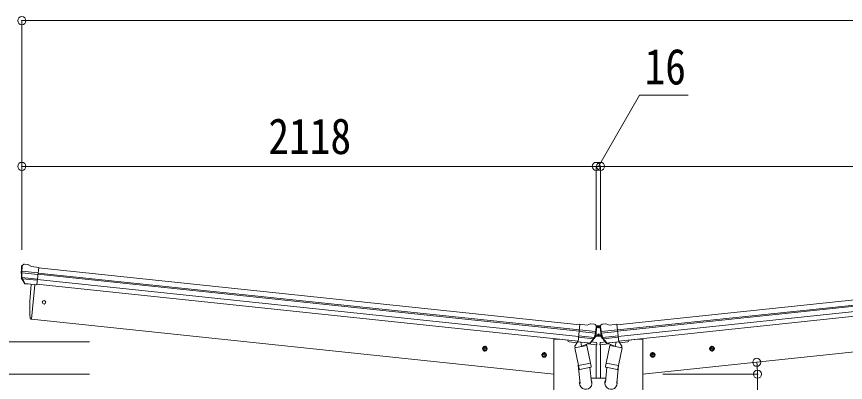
# Model space of a CAD drawing. Units: millimetres at full size, sheet at 1:30. Extents: x -8432 to 8432, y -5820 to 5820.
# Drawn here: x -6095 to -3039, y -1205 to 144 of the extents above; entities that cross this region are included whole.
import ezdxf
from ezdxf.enums import TextEntityAlignment as Align

# ---------------------------------------------------------------- set-up
doc = ezdxf.new("R2010")
doc.units = ezdxf.units.MM
doc.header["$LTSCALE"] = 30
doc.header["$PDMODE"] = 32
doc.header["$PDSIZE"] = 30
for name, color, linetype, lineweight in [('0-3_ELV2', 4, 'Continuous', 9), ('0-6_OTH_LINE', 4, 'Continuous', 9), ('0-9_OUTLINE', 7, 'Continuous', 9)]:
    doc.layers.add(name, color=color, linetype=linetype, lineweight=lineweight)
doc.styles.add('ＭＳ ゴシック', font='')
doc.styles.get('ＭＳ ゴシック').set_extended_font_data('MS Gothic')

msp = doc.modelspace()

# ---------------------------------------------------------------- linework, layer by layer
at = {"layer": '0-3_ELV2'}
for p, q in [((-6076.94, -778.08), (-6076.63, -776.23)), ((-6070.37, -770.19), (-6075.55, -774.38)), ((-6070.37, -770.19), (-6070.37, -770.19)), ((-6053.22, -770.52), (-6066.7, -769.1)), ((-6040.39, -777.9), (-6051.99, -770.93)), ((-6040.39, -777.9), (-6013.87, -780.69)), ((-6020.65, -845.24), (-6013.87, -780.69)), ((-4017.99, -992.48), (-6014.07, -782.68)), ((-3881.47, -992.48), (-1885.39, -782.68)), ((-6066.51, -839.23), (-6076.63, -820.97)), ((-6076.24, -800.81), (-6016.64, -807.07)), ((-6016.02, -801.22), (-6075.76, -794.94)), ((-6075.4, -817.56), (-6018.37, -823.56)), ((-6065.45, -838.8), (-6074.9, -820.5)), ((-6074.01, -822.22), (-6018.84, -828.02)), ((-4020.4, -1015.55), (-6016.5, -805.75)), ((-4019.97, -1011.37), (-6016.06, -801.57)), ((-3879.49, -1011.37), (-1883.4, -801.57)), ((-3879.06, -1015.55), (-1882.96, -805.75)), ((-6056.45, -841.48), (-6064.14, -840.67)), ((-6064, -840.46), (-6020.63, -845.02)), ((-6056.2, -841.6), (-6056.45, -841.48)), ((-6030.87, -844.26), (-6056.2, -841.6)), ((-6027.53, -844.52), (-6040.92, -971.91)), ((-6030.6, -844.2), (-6030.87, -844.26)), ((-6020.65, -845.24), (-6030.6, -844.2)), ((-6020.35, -842.35), (-4024.26, -1052.15)), ((-4022.5, -1035.41), (-6018.59, -825.61)), ((-3876.96, -1035.41), (-1880.87, -825.61)), ((-1879.12, -842.35), (-3875.2, -1052.15)), ((-6040.92, -971.91), (-6042.97, -971.62)), ((-6040.92, -971.91), (-4113.58, -1174.48)), ((-1858.54, -971.91), (-3785.88, -1174.48)), ((-4024.56, -1055.04), (-4017.78, -990.49)), ((-3991.26, -993.27), (-4017.78, -990.49)), ((-3991.26, -993.27), (-3978.46, -988.87)), ((-3977.17, -988.72), (-3963.69, -990.14)), ((-3960.33, -991.96), (-3960.33, -991.96)), ((-3960.33, -991.96), (-3956.13, -997.14)), ((-3956.99, -996.09), (-3956.98, -996.01)), ((-3956.98, -996.01), (-3942.48, -996.01)), ((-3955.54, -1001.05), (-3955.46, -999.18)), ((-3948.47, -1000.73), (-3947.63, -1000.73)), ((-3943.92, -1001.05), (-3944, -999.18)), ((-3939.13, -991.96), (-3943.33, -997.14)), ((-3942.47, -996.09), (-3942.48, -996.01)), ((-3939.13, -991.96), (-3939.13, -991.96)), ((-3922.29, -988.72), (-3935.78, -990.14)), ((-3908.2, -993.27), (-3921, -988.87)), ((-3908.2, -993.27), (-3881.68, -990.49)), ((-3874.9, -1055.04), (-3881.68, -990.49)), ((-3967.58, -1043.62), (-4022.75, -1037.82)), ((-3965.25, -1039.35), (-4022.29, -1033.35)), ((-3960.95, -1023.13), (-4020.55, -1016.87)), ((-4019.94, -1011.01), (-3960.2, -1017.29)), ((-3963.71, -1040.43), (-3958.56, -1034.51)), ((-3962.64, -1036.91), (-3959.7, -1033.53)), ((-3958.56, -1033.01), (-3956.81, -1033.01)), ((-3941.26, -1034.51), (-3958.56, -1034.51)), ((-3958.23, -1018.9), (-3958.23, -1030.55)), ((-3956.52, -1033.51), (-3958.23, -1030.55)), ((-3956.52, -1033.51), (-3942.94, -1033.51)), ((-3948.47, -1029.43), (-3947.63, -1029.43)), ((-3942.94, -1033.51), (-3941.23, -1030.55)), ((-3942.65, -1033.01), (-3941.26, -1033.01)), ((-3935.54, -1041.09), (-3941.26, -1034.51)), ((-3941.23, -1018.9), (-3941.23, -1030.55)), ((-3936.63, -1037.55), (-3940.13, -1033.53)), ((-3879.52, -1011.01), (-3939.26, -1017.29)), ((-3938.51, -1023.13), (-3878.91, -1016.87)), ((-3934.21, -1039.35), (-3877.18, -1033.35)), ((-3931.88, -1043.62), (-3876.71, -1037.82)), ((-4113.58, -3674.48), (-4113.58, -1045.48)), ((-4062.81, -1048.09), (-4062.38, -1051.32)), ((-4028.68, -1058.72), (-4057.95, -1055.64)), ((-4024.56, -1055.04), (-4014.62, -1056.08)), ((-3981.16, -1059.37), (-4024.54, -1054.81)), ((-4014.62, -1056.08), (-4014.37, -1056.2)), ((-4014.37, -1056.2), (-3989.03, -1058.86)), ((-3989.03, -1058.86), (-3988.76, -1058.8)), ((-3988.76, -1058.8), (-3981.07, -1059.61)), ((-3954.93, -1066.47), (-3988.67, -1062.93)), ((-3979.4, -1058.05), (-3966.35, -1042.12)), ((-3978.46, -1058.69), (-3964.76, -1042.94)), ((-3975.34, -1055.28), (-3958.49, -1057.05)), ((-3958.08, -1189.03), (-3958.08, -1066.14)), ((-3955.83, -1059.64), (-3954.93, -1066.47)), ((-3943.63, -1059.64), (-3944.53, -1066.47)), ((-3944.53, -1066.47), (-3910.8, -1062.93)), ((-3941.38, -1189.03), (-3941.38, -1066.14)), ((-3924.12, -1055.28), (-3940.97, -1057.05)), ((-3921, -1058.69), (-3934.7, -1042.94)), ((-3920.06, -1058.05), (-3933.11, -1042.12)), ((-3910.7, -1058.8), (-3918.39, -1059.61)), ((-3918.3, -1059.37), (-3874.92, -1054.81)), ((-3910.43, -1058.86), (-3910.7, -1058.8)), ((-3885.1, -1056.2), (-3910.43, -1058.86)), ((-3884.84, -1056.08), (-3885.1, -1056.2)), ((-3874.9, -1055.04), (-3884.84, -1056.08)), ((-3870.78, -1058.72), (-3841.51, -1055.64)), ((-3836.65, -1048.09), (-3837.08, -1051.32)), ((-3785.88, -3674.48), (-3785.88, -1045.48)), ((-4378.54, -1079.26), (-4358.65, -1081.35)), ((-4374.66, -1075.9), (-4367.81, -1072.84)), ((-4369.64, -1090.25), (-4367.55, -1070.36)), ((-4362.52, -1084.72), (-4369.38, -1087.77)), ((-4367.81, -1072.84), (-4361.73, -1077.26)), ((-4361.73, -1077.26), (-4362.52, -1084.72)), ((-4155.87, -1098.89), (-4149.01, -1095.84)), ((-4150.84, -1113.25), (-4148.75, -1093.36)), ((-4149.01, -1095.84), (-4142.94, -1100.25)), ((-4142.94, -1100.25), (-4143.72, -1107.72)), ((-3750.45, -1095.84), (-3756.52, -1100.25)), ((-3756.52, -1100.25), (-3755.74, -1107.72)), ((-3748.62, -1113.25), (-3750.71, -1093.36)), ((-3743.59, -1098.89), (-3750.45, -1095.84)), ((-3520.93, -1079.26), (-3540.82, -1081.35)), ((-3531.65, -1072.84), (-3537.73, -1077.26)), ((-3537.73, -1077.26), (-3536.94, -1084.72)), ((-3536.94, -1084.72), (-3530.09, -1087.77)), ((-3529.83, -1090.25), (-3531.92, -1070.36)), ((-3524.8, -1075.9), (-3531.65, -1072.84)), ((-4159.74, -1102.26), (-4139.85, -1104.35)), ((-4143.72, -1107.72), (-4150.58, -1110.77)), ((-3739.72, -1102.26), (-3759.61, -1104.35)), ((-3755.74, -1107.72), (-3748.88, -1110.77))]:
    msp.add_line(p, q, dxfattribs=at)
for points in [[(-3950.99, -999.89), (-3951.83, -999.89), (-3951.83, -1000.73), (-3950.99, -1000.73)], [(-3949.31, -999.05), (-3949.31, -998.21), (-3950.15, -998.21), (-3950.15, -999.05)], [(-3950.15, -1001.57), (-3950.15, -1002.41), (-3949.31, -1002.41), (-3949.31, -1001.57)], [(-3947.63, -1000.73), (-3947.63, -999.89), (-3948.47, -999.89)], [(-3950.99, -1028.59), (-3951.83, -1028.59), (-3951.83, -1029.43), (-3950.99, -1029.43)], [(-3949.31, -1027.75), (-3949.31, -1026.91), (-3950.15, -1026.91), (-3950.15, -1027.75)], [(-3950.15, -1030.27), (-3950.15, -1031.11), (-3949.31, -1031.11), (-3949.31, -1030.27)], [(-3947.63, -1029.43), (-3947.63, -1028.59), (-3948.47, -1028.59)], [(-4113.58, -1045.48), (-4093.58, -1045.48), (-4062.73, -1048.72)], [(-3785.88, -1045.48), (-3805.88, -1045.48), (-3836.74, -1048.72)], [(-4369.38, -1087.77), (-4375.45, -1083.36), (-4374.66, -1075.9)], [(-4150.58, -1110.77), (-4156.65, -1106.36), (-4155.87, -1098.89)], [(-3748.88, -1110.77), (-3742.81, -1106.36), (-3743.59, -1098.89)], [(-3530.09, -1087.77), (-3524.01, -1083.36), (-3524.8, -1075.9)]]:
    msp.add_lwpolyline(points, dxfattribs=at)
for centre, radius in [((-5994.13, -909.36), 6.5), ((-3949.73, -1000.31), 3.5), ((-3949.73, -1029.01), 3.5), ((-4368.59, -1080.31), 8.5), ((-4368.59, -1080.31), 7.7), ((-4368.59, -1080.31), 6.5), ((-4149.8, -1103.3), 8.5), ((-4149.8, -1103.3), 7.7), ((-4149.8, -1103.3), 6.5), ((-3749.67, -1103.3), 8.5), ((-3749.67, -1103.3), 7.7), ((-3749.67, -1103.3), 6.5), ((-3530.87, -1080.31), 8.5), ((-3530.87, -1080.31), 7.7), ((-3530.87, -1080.31), 6.5)]:
    msp.add_circle(centre, radius, dxfattribs=at)
for centre, radius, start, end in [((-5876.04, -799.2), 202, 174, 185.86084), ((-5883.38, -799.73), 192.44, 173.42422, 178.5729), ((-6067.22, -774.07), 5, 84.04426, 128.95574), ((-6053.53, -773.5), 3, 59.02369, 83.97631), ((-6074, -819.52), 3, 185.86084, 209), ((-6076.43, -802.15), 1.35, 82.08073, 84.8395), ((-6079.03, -800.59), 2.74, 355.56588, 0.97849), ((-5876.04, -799.2), 200.2, 180.46117, 185.79991), ((-6121.03, -792.83), 45.32, 354.35482, 357.32878), ((-6072.24, -819.12), 3, 185.79991, 207.30889), ((-6063.89, -837.78), 2.99, 208.99261, 254.7283), ((-5146.32, -931.7), 900, 174.35014, 182.36081), ((-6042.56, -968.65), 3, 182.36081, 262), ((-3977.49, -991.7), 3, 84.02369, 108.97631), ((-4156.44, -979.93), 202, 342.13916, 354), ((-3964.21, -995.11), 5, 39.04426, 83.95574), ((-4149.37, -981.98), 192.44, 349.4271, 354.57578), ((-3950.99, -999.05), 0.84, 270, 0), ((-3950.99, -1001.57), 0.84, 0, 90), ((-3948.47, -999.05), 0.84, 180, 270), ((-3948.47, -1001.57), 0.84, 90, 180), ((-3743.03, -979.93), 202, 186, 197.86084), ((-3750.09, -981.98), 192.44, 185.42422, 190.5729), ((-3935.25, -995.11), 5, 96.04426, 140.95574), ((-3921.98, -991.7), 3, 71.02369, 95.97631), ((-4156.44, -979.93), 200.2, 342.20009, 347.53883), ((-3961.05, -1024.48), 1.35, 83.1605, 85.91927), ((-3958.17, -1023.5), 2.74, 167.02151, 172.43412), ((-3915.48, -1024.64), 45.32, 170.67122, 173.64518), ((-3958.56, -1034.51), 1.5, 90, 139), ((-3950.99, -1027.75), 0.84, 270, 0), ((-3950.99, -1030.27), 0.84, 0, 90), ((-3948.47, -1027.75), 0.84, 180, 270), ((-3948.47, -1030.27), 0.84, 90, 180), ((-3941.26, -1034.51), 1.5, 41, 90), ((-3983.98, -1024.64), 45.32, 6.35482, 9.32878), ((-3941.29, -1023.5), 2.74, 7.56588, 12.97849), ((-3938.42, -1024.48), 1.35, 94.08073, 96.8395), ((-3743.03, -979.93), 200.2, 192.46117, 197.79991), ((-4057.43, -1050.67), 5, 187.5, 264), ((-3980.72, -1056.73), 2.99, 273.2717, 319.00739), ((-3968.67, -1040.22), 3, 320.69111, 342.20009), ((-3967.03, -1040.97), 3, 319, 342.13916), ((-3958.81, -1060.03), 3, 7.5, 84), ((-3940.65, -1060.03), 3, 96, 172.5), ((-3932.43, -1040.97), 3, 197.86084, 221), ((-3930.79, -1040.22), 3, 197.79991, 219.30889), ((-3918.74, -1056.73), 2.99, 220.99261, 266.7283), ((-3842.04, -1050.67), 5, 276, 352.5)]:
    msp.add_arc(centre, radius, start, end, dxfattribs=at)
for centre, major_axis, ratio, start_param, end_param in [((-6073.66, -776.72), (2.34, 1.9), 0.995767, 1.5707963, 2.2972137), ((-6069.28, -773.17), (-5.88, -1.31), 0.24881, 5.8190815, 5.8226003), ((-6074.68, -777.69), (0.87, 5.91), 0.020485, 4.7140547, 5.6117533), ((-5878.35, -821.14), (20.92, 199.05), 0.994373, 1.5554317, 1.5718064), ((-6066.12, -837.22), (-1.08, 3.13), 0.040856, 4.1415604, 4.1696818), ((-6063.69, -837.48), (0.11, 3), 0.642905, 2.0792573, 3.037247), ((-6063.75, -837.57), (-3.53, -2.11), 0.650902, 0.9542299, 1.0270405), ((-6063.82, -837.68), (-1.66, -2.51), 0.997631, 0.3902369, 0.4789948), ((-3957.67, -1000.19), (0.38, 5.97), 0.020485, 0.671432, 1.5691306), ((-3962.01, -994.65), (5.48, -2.51), 0.24881, 0.460585, 0.4641038), ((-3958.46, -999.03), (-1.9, 2.34), 0.995767, 3.9859716, 4.712389), ((-3941, -999.03), (1.9, 2.34), 0.995767, 1.5707963, 2.2972137), ((-3937.45, -994.65), (-5.48, -2.51), 0.24881, 5.8190815, 5.8226003), ((-3941.79, -1000.19), (-0.38, 5.97), 0.020485, 4.7140547, 5.6117533), ((-4158.74, -1001.88), (20.92, 199.05), 0.994373, 4.7113789, 4.7277536), ((-3740.72, -1001.88), (-20.92, 199.05), 0.994373, 1.5554317, 1.5718064), ((-3980.85, -1056.39), (0.51, 2.96), 0.642905, 3.2459383, 4.203928), ((-3980.76, -1056.62), (1.1, -2.8), 0.997631, 5.8041905, 5.8929484), ((-3980.81, -1056.5), (3.02, -2.79), 0.650902, 5.2561448, 5.3289554), ((-3978.42, -1056.65), (1.71, 2.84), 0.040856, 2.1135035, 2.1416249), ((-3921.04, -1056.65), (-1.71, 2.84), 0.040856, 4.1415604, 4.1696818), ((-3918.61, -1056.39), (-0.51, 2.96), 0.642905, 2.0792573, 3.037247), ((-3918.65, -1056.5), (-3.02, -2.79), 0.650902, 0.9542299, 1.0270405), ((-3918.7, -1056.62), (-1.1, -2.8), 0.997631, 0.3902369, 0.4789948)]:
    msp.add_ellipse(centre, major_axis=major_axis, ratio=ratio, start_param=start_param, end_param=end_param, dxfattribs=at)
at = {"layer": '0-6_OTH_LINE', "color": 6}
for p, q in [((-6075.97, 128.92), (-6075.97, -708.36)), ((-1823.5, 128.92), (-6075.97, 128.92)), ((-6075.97, -408.36), (-6075.97, -715.76)), ((-6075.97, -408.36), (-3957.73, -408.36)), ((-3957.73, -408.36), (-3957.73, -715.76)), ((-3957.73, -408.36), (-3941.74, -408.36)), ((-3941.74, -408.36), (-3941.74, -715.76)), ((-3941.74, -408.36), (-1823.5, -408.36)), ((-6623.7, -1054.99), (-5826.73, -1054.99)), ((-6310.17, -1174.48), (-5826.73, -1174.48))]:
    msp.add_line(p, q, dxfattribs=at)
at = {"layer": '0-6_OTH_LINE', "color": 6, "lineweight": 18}
for q in [(-3711.52, -1174.48), (-3362.97, -1355.98)]:
    msp.add_line((-3362.97, -1174.48), q, dxfattribs=at)
at = {"layer": '0-6_OTH_LINE', "color": 6}
msp.add_lwpolyline([(-3949.73, -408.36), (-3798, -145.55), (-3618.74, -145.55)], dxfattribs=at)
msp.add_arc((-3711.52, -1174.48), 348.55, 0, 7.27608, dxfattribs=at)
for p in [(-6075.97, 128.92), (-6075.97, -408.36), (-3957.73, -408.36), (-3941.74, -408.36), (-3365.77, -1130.34), (-3362.97, -1174.48)]:
    msp.add_point(p, dxfattribs=at)
at = {"layer": '0-9_OUTLINE'}
for p, q in [((-4036.78, -1077.11), (-3991.9, -1067.98)), ((-4025.33, -1053.64), (-4036.53, -1070.57)), ((-4024.4, -1053.46), (-4025.33, -1053.64)), ((-3981.91, -1059.61), (-4022.58, -1055.34)), ((-4014.88, -1056.53), (-4011.96, -1070.88)), ((-3985.74, -1061.77), (-4010.49, -1071.52)), ((-3994.07, -1065.06), (-3993.42, -1068.29)), ((-3991.9, -1067.98), (-3978.54, -1133.63)), ((-3985.27, -1059.91), (-3985.12, -1060.64)), ((-3907.56, -1067.98), (-3920.92, -1133.63)), ((-3917.55, -1059.61), (-3876.88, -1055.34)), ((-3914.19, -1059.91), (-3914.34, -1060.64)), ((-3913.73, -1061.77), (-3888.97, -1071.52)), ((-3862.68, -1077.11), (-3907.56, -1067.98)), ((-3905.39, -1065.06), (-3906.05, -1068.29)), ((-3884.58, -1056.53), (-3887.5, -1070.88)), ((-3875.06, -1053.46), (-3874.14, -1053.64)), ((-3874.14, -1053.64), (-3862.94, -1070.57)), ((-4023.42, -1142.76), (-4036.78, -1077.11)), ((-4036.53, -1070.57), (-4035.26, -1076.8)), ((-3876.04, -1142.76), (-3862.68, -1077.11)), ((-3862.94, -1070.57), (-3864.2, -1076.8)), ((-4023.86, -1140.62), (-4017.2, -1208.37)), ((-4023.42, -1142.76), (-3978.54, -1133.63)), ((-4023.41, -1142.76), (-4020.87, -1155.23)), ((-3977.61, -1148.24), (-4018.57, -1156.57)), ((-3980.95, -1148.92), (-3975.39, -1204.64)), ((-3976.06, -1145.88), (-3978.55, -1133.63)), ((-3976.27, -1147.28), (-3976.27, -1147.28)), ((-3918.51, -1148.92), (-3924.07, -1204.64)), ((-3923.4, -1145.88), (-3920.91, -1133.63)), ((-3923.19, -1147.28), (-3923.19, -1147.28)), ((-3921.85, -1148.24), (-3880.89, -1156.57)), ((-3876.04, -1142.76), (-3920.92, -1133.63)), ((-3875.61, -1140.62), (-3882.26, -1208.37)), ((-3876.05, -1142.76), (-3878.59, -1155.23)), ((-3922.52, -1189.03), (-3976.95, -1189.03))]:
    msp.add_line(p, q, dxfattribs=at)
for centre, radius, start, end in [((-4022.53, -1054.84), 0.5, 228.73754, 264), ((-4015.46, -1056.69), 0.604, 15.29405, 86.90158), ((-3986.1, -1060.84), 1, 291.5, 11.5), ((-3984.78, -1059.81), 0.5, 84, 191.5), ((-3981.86, -1059.12), 0.5, 264, 299.26246), ((-3917.6, -1059.12), 0.5, 240.73754, 276), ((-3914.68, -1059.81), 0.5, 348.5, 96), ((-3913.36, -1060.84), 1, 168.5, 248.5), ((-3884, -1056.69), 0.604, 93.09842, 164.70595), ((-3876.93, -1054.84), 0.5, 276, 311.26246), ((-4010.97, -1070.61), 1.03, 195.53431, 297.46103), ((-3888.5, -1070.61), 1.03, 242.53897, 344.46569), ((-4018.97, -1154.61), 2, 198.03157, 281.5), ((-3978.01, -1146.28), 2, 281.5, 330.09038), ((-3977.96, -1146.3), 1.95, 330.02234, 12.45983), ((-3921.5, -1146.3), 1.95, 167.54017, 209.97766), ((-3921.45, -1146.28), 2, 209.90962, 258.5), ((-3880.49, -1154.61), 2, 258.5, 341.96843)]:
    msp.add_arc(centre, radius, start, end, dxfattribs=at)
for centre, major_axis, start_param, end_param in [((-3996.24, -1207.15), (-23, 0), 5.9588909, 9.9444346), ((-3903.22, -1207.15), (23, 0), 2.621936, 6.6074797)]:
    msp.add_ellipse(centre, major_axis=major_axis, ratio=0.996195, start_param=start_param, end_param=end_param, dxfattribs=at)

# ---------------------------------------------------------------- texts
at = {"layer": '0-6_OTH_LINE', "color": 7, "style": 'ＭＳ ゴシック', "width": 0.85}
for s, p in [('16', (-3779.46, -145.93)), ('2118', (-5166.85, -402.36))]:
    msp.add_text(s, height=132, dxfattribs=at).set_placement(p, align=Align.BOTTOM_LEFT)

doc.saveas('drawing.dxf')
